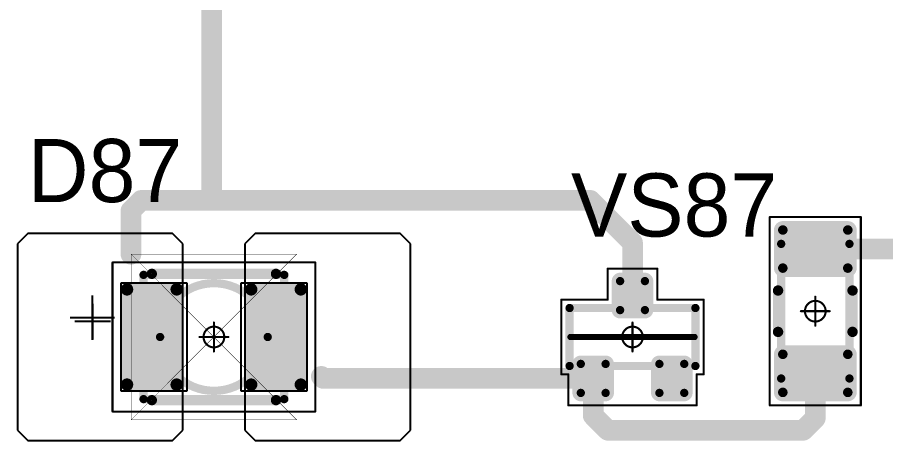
# Model space of a CAD drawing. Header units: millimetres. Extents: x 0 to 395, y 0 to 190.
# Drawn here: x 303.23 to 324.21, y 117.03 to 127.24 of the extents above; entities that cross this region are included whole.
import ezdxf

# ---------------------------------------------------------------- set-up
doc = ezdxf.new("R2010")
doc.units = ezdxf.units.MM
for name, color, linetype in [('Mechanical13', 56, 'Continuous'), ('Mechanical15', 56, 'Continuous'), ('Mechanical5', 56, 'Continuous'), ('TopLayer', 1, 'Continuous'), ('TopOverlay', 2, 'Continuous'), ('TopPaste', 8, 'Continuous'), ('TopSolder', 216, 'Continuous')]:
    doc.layers.add(name, color=color, linetype=linetype)

# ---------------------------------------------------------------- blocks, each defined once
blk = doc.blocks.new('SOT23_1097')
at = {"layer": 'Mechanical13', "const_width": 0.2}
for points in [[(-0.7, 1.52), (0.7, 1.52)], [(-0.7, 1.52), (-0.7, -1.52)], [(0.7, 1.52), (0.7, -1.52)], [(-0.7, -1.52), (0.7, -1.52)]]:
    blk.add_lwpolyline(points, dxfattribs=at)
at = {"layer": 'Mechanical13', "const_width": 0.1}
for points in [[(-0.75, 1.52, 1), (-0.65, 1.52, 1)], [(-0.75, 1.52, 1), (-0.65, 1.52, 1)], [(0.65, 1.52, 1), (0.75, 1.52, 1)], [(0.65, 1.52, 1), (0.75, 1.52, 1)], [(-0.75, -1.52, 1), (-0.65, -1.52, 1)], [(-0.75, -1.52, 1), (-0.65, -1.52, 1)], [(0.65, -1.52, 1), (0.75, -1.52, 1)], [(0.65, -1.52, 1), (0.75, -1.52, 1)]]:
    blk.add_lwpolyline(points, format="xyb", close=True, dxfattribs=at)
at = {"layer": 'Mechanical15', "const_width": 0.05}
for points in [[(-0.9, 1.72), (-0.9, 1.55)], [(-0.9, 1.72), (0.9, 1.72)], [(0.9, 1.72), (0.9, 0.6)], [(-1.65, 1.55), (-1.65, -1.55)], [(-1.65, 1.55), (-0.9, 1.55)], [(0.9, 0.6), (1.65, 0.6)], [(1.65, 0.6), (1.65, -0.6)], [(0, 0.35), (0, -0.35)], [(-0.35, 0), (0.35, 0)], [(0.9, -0.6), (1.65, -0.6)], [(0.9, -0.6), (0.9, -1.72)], [(-1.65, -1.55), (-0.9, -1.55)], [(-0.9, -1.55), (-0.9, -1.72)], [(-0.9, -1.72), (0.9, -1.72)]]:
    blk.add_lwpolyline(points, dxfattribs=at)
at = {"layer": 'Mechanical15'}
for points, const_width in [([(-0.913, 1.72, 1), (-0.888, 1.72, 1)], 0.025), ([(-0.913, 1.72, 1), (-0.888, 1.72, 1)], 0.025), ([(0.888, 1.72, 1), (0.913, 1.72, 1)], 0.025), ([(0.888, 1.72, 1), (0.913, 1.72, 1)], 0.025), ([(-1.662, 1.55, 1), (-1.637, 1.55, 1)], 0.025), ([(-1.662, 1.55, 1), (-1.637, 1.55, 1)], 0.025), ([(-0.913, 1.55, 1), (-0.888, 1.55, 1)], 0.025), ([(-0.913, 1.55, 1), (-0.888, 1.55, 1)], 0.025), ([(0.888, 0.6, 1), (0.913, 0.6, 1)], 0.025), ([(0.888, 0.6, 1), (0.913, 0.6, 1)], 0.025), ([(1.637, 0.6, 1), (1.662, 0.6, 1)], 0.025), ([(1.637, 0.6, 1), (1.662, 0.6, 1)], 0.025), ([(0.25, 0, 1), (-0.25, 0, 1)], 0.05), ([(-0.012, 0.35, 1), (0.012, 0.35, 1)], 0.025), ([(-0.362, 0, 1), (-0.337, 0, 1)], 0.025), ([(-0.262, 0, 1), (-0.238, 0, 1)], 0.025), ([(0.238, 0, 1), (0.262, 0, 1)], 0.025), ([(0.337, 0, 1), (0.362, 0, 1)], 0.025), ([(-0.012, -0.35, 1), (0.012, -0.35, 1)], 0.025), ([(0.888, -0.6, 1), (0.913, -0.6, 1)], 0.025), ([(0.888, -0.6, 1), (0.913, -0.6, 1)], 0.025), ([(1.637, -0.6, 1), (1.662, -0.6, 1)], 0.025), ([(1.637, -0.6, 1), (1.662, -0.6, 1)], 0.025), ([(-1.662, -1.55, 1), (-1.637, -1.55, 1)], 0.025), ([(-1.662, -1.55, 1), (-1.637, -1.55, 1)], 0.025), ([(-0.913, -1.55, 1), (-0.888, -1.55, 1)], 0.025), ([(-0.913, -1.55, 1), (-0.888, -1.55, 1)], 0.025), ([(-0.913, -1.72, 1), (-0.888, -1.72, 1)], 0.025), ([(-0.913, -1.72, 1), (-0.888, -1.72, 1)], 0.025), ([(0.888, -1.72, 1), (0.913, -1.72, 1)], 0.025), ([(0.888, -1.72, 1), (0.913, -1.72, 1)], 0.025)]:
    blk.add_lwpolyline(points, format="xyb", close=True, dxfattribs=dict(at, const_width=const_width))
at = {"layer": 'TopLayer', "const_width": 0.1}
for points in [[(-1.4, 1.25, 1), (-1.3, 1.25, 1)], [(-0.7, 1.25, 1), (-0.6, 1.25, 1)], [(-1.4, 0.65, 1), (-1.3, 0.65, 1)], [(-0.7, 0.65, 1), (-0.6, 0.65, 1)], [(0.6, 0.3, 1), (0.7, 0.3, 1)], [(1.3, 0.3, 1), (1.4, 0.3, 1)], [(0.6, -0.3, 1), (0.7, -0.3, 1)], [(1.3, -0.3, 1), (1.4, -0.3, 1)], [(-1.4, -0.65, 1), (-1.3, -0.65, 1)], [(-0.7, -0.65, 1), (-0.6, -0.65, 1)], [(-1.4, -1.25, 1), (-1.3, -1.25, 1)], [(-0.7, -1.25, 1), (-0.6, -1.25, 1)]]:
    blk.add_lwpolyline(points, format="xyb", close=True, dxfattribs=at)
at = {"layer": 'TopLayer'}
for points in [[(-1.35, 1.35), (-1.35, 0.55), (-0.65, 1.35), (-0.65, 0.55)], [(-1.45, 1.25), (-1.45, 0.65), (-0.55, 1.25), (-0.55, 0.65)], [(0.55, 0.3), (0.55, -0.3), (1.45, 0.3), (1.45, -0.3)], [(0.65, 0.4), (0.65, -0.4), (1.35, 0.4), (1.35, -0.4)], [(-1.35, -0.55), (-1.35, -1.35), (-0.65, -0.55), (-0.65, -1.35)], [(-1.45, -0.65), (-1.45, -1.25), (-0.55, -0.65), (-0.55, -1.25)]]:
    blk.add_solid(points, dxfattribs=at)
at = {"layer": 'TopOverlay', "const_width": 0.15}
blk.add_lwpolyline([(0, 1.5), (0, -1.5)], dxfattribs=at)
at = {"layer": 'TopOverlay', "const_width": 0.075}
for points in [[(-0.038, 1.5, 1), (0.038, 1.5, 1)], [(-0.038, -1.5, 1), (0.038, -1.5, 1)]]:
    blk.add_lwpolyline(points, format="xyb", close=True, dxfattribs=at)
at = {"layer": 'TopPaste', "const_width": 0.075}
for points in [[(-1.387, 1.25, 1), (-1.313, 1.25, 1)], [(-0.687, 1.25, 1), (-0.613, 1.25, 1)], [(-1.387, 0.65, 1), (-1.313, 0.65, 1)], [(-0.687, 0.65, 1), (-0.613, 0.65, 1)], [(0.613, 0.3, 1), (0.687, 0.3, 1)], [(1.313, 0.3, 1), (1.387, 0.3, 1)], [(0.613, -0.3, 1), (0.687, -0.3, 1)], [(1.313, -0.3, 1), (1.387, -0.3, 1)], [(-1.387, -0.65, 1), (-1.313, -0.65, 1)], [(-0.687, -0.65, 1), (-0.613, -0.65, 1)], [(-1.387, -1.25, 1), (-1.313, -1.25, 1)], [(-0.687, -1.25, 1), (-0.613, -1.25, 1)]]:
    blk.add_lwpolyline(points, format="xyb", close=True, dxfattribs=at)
at = {"layer": 'TopPaste'}
for points in [[(-1.35, 1.325), (-1.35, 0.575), (-0.65, 1.325), (-0.65, 0.575)], [(-1.425, 1.25), (-1.425, 0.65), (-0.575, 1.25), (-0.575, 0.65)], [(0.575, 0.3), (0.575, -0.3), (1.425, 0.3), (1.425, -0.3)], [(0.65, 0.375), (0.65, -0.375), (1.35, 0.375), (1.35, -0.375)], [(-1.35, -0.575), (-1.35, -1.325), (-0.65, -0.575), (-0.65, -1.325)], [(-1.425, -0.65), (-1.425, -1.25), (-0.575, -0.65), (-0.575, -1.25)]]:
    blk.add_solid(points, dxfattribs=at)
at = {"layer": 'TopSolder', "const_width": 0.202}
for points in [[(-1.451, 1.25, 1), (-1.249, 1.25, 1)], [(-0.751, 1.25, 1), (-0.549, 1.25, 1)], [(-1.451, 0.65, 1), (-1.249, 0.65, 1)], [(-0.751, 0.65, 1), (-0.549, 0.65, 1)], [(0.549, 0.3, 1), (0.751, 0.3, 1)], [(1.249, 0.3, 1), (1.451, 0.3, 1)], [(0.549, -0.3, 1), (0.751, -0.3, 1)], [(1.249, -0.3, 1), (1.451, -0.3, 1)], [(-1.451, -0.65, 1), (-1.249, -0.65, 1)], [(-0.751, -0.65, 1), (-0.549, -0.65, 1)], [(-1.451, -1.25, 1), (-1.249, -1.25, 1)], [(-0.751, -1.25, 1), (-0.549, -1.25, 1)]]:
    blk.add_lwpolyline(points, format="xyb", close=True, dxfattribs=at)
at = {"layer": 'TopSolder'}
for points in [[(-1.35, 1.452), (-1.35, 0.448), (-0.65, 1.452), (-0.65, 0.448)], [(-1.552, 1.25), (-1.552, 0.65), (-0.448, 1.25), (-0.448, 0.65)], [(0.65, 0.502), (0.65, -0.502), (1.35, 0.502), (1.35, -0.502)], [(0.448, 0.3), (0.448, -0.3), (1.552, 0.3), (1.552, -0.3)], [(-1.35, -0.448), (-1.35, -1.452), (-0.65, -0.448), (-0.65, -1.452)], [(-1.552, -0.65), (-1.552, -1.25), (-0.448, -0.65), (-0.448, -1.25)]]:
    blk.add_solid(points, dxfattribs=at)
blk = doc.blocks.new('RC1206S_1194')
at = {"layer": 'Mechanical13', "const_width": 0.2}
for points in [[(-1.625, 0.825), (-1.625, -0.825)], [(-1.625, 0.825), (1.625, 0.825)], [(1.625, 0.825), (1.625, -0.825)], [(-1.625, -0.825), (1.625, -0.825)]]:
    blk.add_lwpolyline(points, dxfattribs=at)
at = {"layer": 'Mechanical13', "const_width": 0.1}
for points in [[(-1.675, 0.825, 1), (-1.575, 0.825, 1)], [(-1.675, 0.825, 1), (-1.575, 0.825, 1)], [(1.575, 0.825, 1), (1.675, 0.825, 1)], [(1.575, 0.825, 1), (1.675, 0.825, 1)], [(-1.675, -0.825, 1), (-1.575, -0.825, 1)], [(-1.675, -0.825, 1), (-1.575, -0.825, 1)], [(1.575, -0.825, 1), (1.675, -0.825, 1)], [(1.575, -0.825, 1), (1.675, -0.825, 1)]]:
    blk.add_lwpolyline(points, format="xyb", close=True, dxfattribs=at)
at = {"layer": 'Mechanical15', "const_width": 0.05}
for points in [[(-2.275, 1.1), (-2.275, -1.1)], [(-2.275, 1.1), (2.275, 1.1)], [(2.275, 1.1), (2.275, -1.1)], [(0, 0.35), (0, -0.35)], [(-0.35, 0), (0.35, 0)], [(-2.275, -1.1), (2.275, -1.1)]]:
    blk.add_lwpolyline(points, dxfattribs=at)
at = {"layer": 'Mechanical15'}
for points, const_width in [([(-2.287, 1.1, 1), (-2.262, 1.1, 1)], 0.025), ([(-2.287, 1.1, 1), (-2.262, 1.1, 1)], 0.025), ([(2.262, 1.1, 1), (2.287, 1.1, 1)], 0.025), ([(2.262, 1.1, 1), (2.287, 1.1, 1)], 0.025), ([(0.25, 0, 1), (-0.25, 0, 1)], 0.05), ([(-0.012, 0.35, 1), (0.012, 0.35, 1)], 0.025), ([(-0.362, 0, 1), (-0.337, 0, 1)], 0.025), ([(-0.262, 0, 1), (-0.238, 0, 1)], 0.025), ([(0.238, 0, 1), (0.262, 0, 1)], 0.025), ([(0.337, 0, 1), (0.362, 0, 1)], 0.025), ([(-0.012, -0.35, 1), (0.012, -0.35, 1)], 0.025), ([(-2.287, -1.1, 1), (-2.262, -1.1, 1)], 0.025), ([(-2.287, -1.1, 1), (-2.262, -1.1, 1)], 0.025), ([(2.262, -1.1, 1), (2.287, -1.1, 1)], 0.025), ([(2.262, -1.1, 1), (2.287, -1.1, 1)], 0.025)]:
    blk.add_lwpolyline(points, format="xyb", close=True, dxfattribs=dict(at, const_width=const_width))
at = {"layer": 'TopLayer', "const_width": 0.115}
for points in [[(-2.018, 0.785, 1), (-1.903, 0.785, 1)], [(-1.098, 0.785, 1), (-0.983, 0.785, 1)], [(0.983, 0.785, 1), (1.098, 0.785, 1)], [(1.903, 0.785, 1), (2.018, 0.785, 1)], [(-2.018, -0.785, 1), (-1.903, -0.785, 1)], [(-1.098, -0.785, 1), (-0.983, -0.785, 1)], [(0.983, -0.785, 1), (1.098, -0.785, 1)], [(1.903, -0.785, 1), (2.018, -0.785, 1)]]:
    blk.add_lwpolyline(points, format="xyb", close=True, dxfattribs=at)
at = {"layer": 'TopLayer'}
for points in [[(-1.96, -0.9), (-1.04, -0.9), (-1.96, 0.9), (-1.04, 0.9)], [(1.04, -0.9), (1.96, -0.9), (1.04, 0.9), (1.96, 0.9)], [(-2.075, -0.785), (-0.925, -0.785), (-2.075, 0.785), (-0.925, 0.785)], [(0.925, -0.785), (2.075, -0.785), (0.925, 0.785), (2.075, 0.785)]]:
    blk.add_solid(points, dxfattribs=at)
at = {"layer": 'TopOverlay', "const_width": 0.25}
for points in [[(-0.5, 0.9), (0.5, 0.9)], [(-0.5, -0.9), (0.5, -0.9)]]:
    blk.add_lwpolyline(points, dxfattribs=at)
at = {"layer": 'TopOverlay', "const_width": 0.125}
for points in [[(-0.562, 0.9, 1), (-0.437, 0.9, 1)], [(0.437, 0.9, 1), (0.562, 0.9, 1)], [(-0.562, -0.9, 1), (-0.437, -0.9, 1)], [(0.437, -0.9, 1), (0.562, -0.9, 1)]]:
    blk.add_lwpolyline(points, format="xyb", close=True, dxfattribs=at)
at = {"layer": 'TopPaste', "const_width": 0.09}
for points in [[(-2.005, 0.785, 1), (-1.915, 0.785, 1)], [(-1.085, 0.785, 1), (-0.995, 0.785, 1)], [(0.995, 0.785, 1), (1.085, 0.785, 1)], [(1.915, 0.785, 1), (2.005, 0.785, 1)], [(-2.005, -0.785, 1), (-1.915, -0.785, 1)], [(-1.085, -0.785, 1), (-0.995, -0.785, 1)], [(0.995, -0.785, 1), (1.085, -0.785, 1)], [(1.915, -0.785, 1), (2.005, -0.785, 1)]]:
    blk.add_lwpolyline(points, format="xyb", close=True, dxfattribs=at)
at = {"layer": 'TopPaste'}
for points in [[(-1.96, -0.875), (-1.04, -0.875), (-1.96, 0.875), (-1.04, 0.875)], [(1.04, -0.875), (1.96, -0.875), (1.04, 0.875), (1.96, 0.875)], [(-2.05, -0.785), (-0.95, -0.785), (-2.05, 0.785), (-0.95, 0.785)], [(0.95, -0.785), (2.05, -0.785), (0.95, 0.785), (2.05, 0.785)]]:
    blk.add_solid(points, dxfattribs=at)
at = {"layer": 'TopSolder', "const_width": 0.215}
for points in [[(-2.068, 0.785, 1), (-1.853, 0.785, 1)], [(-1.148, 0.785, 1), (-0.933, 0.785, 1)], [(0.933, 0.785, 1), (1.148, 0.785, 1)], [(1.853, 0.785, 1), (2.068, 0.785, 1)], [(-2.068, -0.785, 1), (-1.853, -0.785, 1)], [(-1.148, -0.785, 1), (-0.933, -0.785, 1)], [(0.933, -0.785, 1), (1.148, -0.785, 1)], [(1.853, -0.785, 1), (2.068, -0.785, 1)]]:
    blk.add_lwpolyline(points, format="xyb", close=True, dxfattribs=at)
at = {"layer": 'TopSolder'}
for points in [[(-1.96, -1), (-1.04, -1), (-1.96, 1), (-1.04, 1)], [(1.04, -1), (1.96, -1), (1.04, 1), (1.96, 1)], [(-2.175, -0.785), (-0.825, -0.785), (-2.175, 0.785), (-0.825, 0.785)], [(0.825, -0.785), (2.175, -0.785), (0.825, 0.785), (2.175, 0.785)]]:
    blk.add_solid(points, dxfattribs=at)
blk = doc.blocks.new('T66G_4_1246')
at = {"layer": 'Mechanical13'}
for p, q in [((2.936, 0.071), (2.936, -1)), ((2.4, -0.464), (3.471, -0.464))]:
    blk.add_line(p, q, dxfattribs=at)
at = {"layer": 'Mechanical13', "const_width": 0.2}
for points in [[(1.7, 1.5), (-1.7, 1.5)], [(-1.7, 1.5), (-1.7, -1.5)], [(1.7, 1.5), (1.7, -1.5)], [(1.7, -1.5), (-1.7, -1.5)]]:
    blk.add_lwpolyline(points, dxfattribs=at)
at = {"layer": 'Mechanical13'}
for points, const_width in [([(-1.75, 1.5, 1), (-1.65, 1.5, 1)], 0.1), ([(-1.75, 1.5, 1), (-1.65, 1.5, 1)], 0.1), ([(1.65, 1.5, 1), (1.75, 1.5, 1)], 0.1), ([(1.65, 1.5, 1), (1.75, 1.5, 1)], 0.1), ([(1.3, 0, 1), (-1.3, 0, 1)], 0.2), ([(-1.35, 0, 1), (-1.25, 0, 1)], 0.1), ([(1.25, 0, 1), (1.35, 0, 1)], 0.1), ([(-1.75, -1.5, 1), (-1.65, -1.5, 1)], 0.1), ([(-1.75, -1.5, 1), (-1.65, -1.5, 1)], 0.1), ([(1.65, -1.5, 1), (1.75, -1.5, 1)], 0.1), ([(1.65, -1.5, 1), (1.75, -1.5, 1)], 0.1)]:
    blk.add_lwpolyline(points, format="xyb", close=True, dxfattribs=dict(at, const_width=const_width))
at = {"layer": 'Mechanical15', "const_width": 0.05}
for points in [[(-2.45, 1.8), (-2.45, -1.8)], [(2.45, 1.8), (-2.45, 1.8)], [(2.45, 1.8), (2.45, -1.8)], [(0, 0.35), (0, -0.35)], [(0.35, 0), (-0.35, 0)], [(2.45, -1.8), (-2.45, -1.8)]]:
    blk.add_lwpolyline(points, dxfattribs=at)
at = {"layer": 'Mechanical15'}
for points, const_width in [([(-2.462, 1.8, 1), (-2.438, 1.8, 1)], 0.025), ([(-2.462, 1.8, 1), (-2.438, 1.8, 1)], 0.025), ([(2.438, 1.8, 1), (2.462, 1.8, 1)], 0.025), ([(2.438, 1.8, 1), (2.462, 1.8, 1)], 0.025), ([(0.25, 0, 1), (-0.25, 0, 1)], 0.05), ([(-0.012, 0.35, 1), (0.012, 0.35, 1)], 0.025), ([(-0.362, 0, 1), (-0.337, 0, 1)], 0.025), ([(-0.262, 0, 1), (-0.238, 0, 1)], 0.025), ([(0.238, 0, 1), (0.262, 0, 1)], 0.025), ([(0.337, 0, 1), (0.362, 0, 1)], 0.025), ([(-0.012, -0.35, 1), (0.012, -0.35, 1)], 0.025), ([(-2.462, -1.8, 1), (-2.438, -1.8, 1)], 0.025), ([(-2.462, -1.8, 1), (-2.438, -1.8, 1)], 0.025), ([(2.438, -1.8, 1), (2.462, -1.8, 1)], 0.025), ([(2.438, -1.8, 1), (2.462, -1.8, 1)], 0.025)]:
    blk.add_lwpolyline(points, format="xyb", close=True, dxfattribs=dict(at, const_width=const_width))
at = {"layer": 'TopLayer'}
for p, q in [((-4.5, 2.5), (-4.75, 2.25)), ((-1, 2.5), (-4.5, 2.5)), ((-0.75, 2.25), (-1, 2.5)), ((1, 2.5), (0.75, 2.25)), ((4.5, 2.5), (1, 2.5)), ((4.75, 2.25), (4.5, 2.5)), ((-4.75, 2.25), (-4.75, -2.25)), ((-0.75, -2.25), (-0.75, 2.25)), ((0.75, 2.25), (0.75, -2.25)), ((4.75, -2.25), (4.75, 2.25)), ((-4.75, -2.25), (-4.5, -2.5)), ((-1, -2.5), (-0.75, -2.25)), ((0.75, -2.25), (1, -2.5)), ((4.5, -2.5), (4.75, -2.25)), ((-4.5, -2.5), (-1, -2.5)), ((1, -2.5), (4.5, -2.5))]:
    blk.add_line(p, q, dxfattribs=at)
at = {"layer": 'TopLayer', "const_width": 0.15}
for points in [[(-2.175, 1.15, 1), (-2.025, 1.15, 1)], [(-0.975, 1.15, 1), (-0.825, 1.15, 1)], [(0.825, 1.15, 1), (0.975, 1.15, 1)], [(2.025, 1.15, 1), (2.175, 1.15, 1)], [(-2.175, -1.15, 1), (-2.025, -1.15, 1)], [(-0.975, -1.15, 1), (-0.825, -1.15, 1)], [(0.825, -1.15, 1), (0.975, -1.15, 1)], [(2.025, -1.15, 1), (2.175, -1.15, 1)]]:
    blk.add_lwpolyline(points, format="xyb", close=True, dxfattribs=at)
at = {"layer": 'TopLayer'}
for points in [[(-0.9, 1.3), (-2.1, 1.3), (-0.9, -1.3), (-2.1, -1.3)], [(2.1, 1.3), (0.9, 1.3), (2.1, -1.3), (0.9, -1.3)], [(-0.75, 1.15), (-2.25, 1.15), (-0.75, -1.15), (-2.25, -1.15)], [(2.25, 1.15), (0.75, 1.15), (2.25, -1.15), (0.75, -1.15)]]:
    blk.add_solid(points, dxfattribs=at)
at = {"layer": 'TopOverlay'}
for p, q in [((2.928, 0.057), (2.928, -0.8)), ((2.5, -0.372), (3.357, -0.372))]:
    blk.add_line(p, q, dxfattribs=at)
at = {"layer": 'TopOverlay', "const_width": 0.25}
for points in [[(1.5, 1.525), (-1.5, 1.525)], [(1.5, -1.525), (-1.5, -1.525)]]:
    blk.add_lwpolyline(points, dxfattribs=at)
at = {"layer": 'TopOverlay', "const_width": 0.125}
for points in [[(-1.562, 1.525, 1), (-1.438, 1.525, 1)], [(1.438, 1.525, 1), (1.562, 1.525, 1)], [(-1.562, -1.525, 1), (-1.438, -1.525, 1)], [(1.438, -1.525, 1), (1.562, -1.525, 1)]]:
    blk.add_lwpolyline(points, format="xyb", close=True, dxfattribs=at)
at = {"layer": 'TopPaste', "const_width": 0.125}
for points in [[(-2.163, 1.15, 1), (-2.038, 1.15, 1)], [(-0.963, 1.15, 1), (-0.838, 1.15, 1)], [(0.838, 1.15, 1), (0.963, 1.15, 1)], [(2.038, 1.15, 1), (2.163, 1.15, 1)], [(-2.163, -1.15, 1), (-2.038, -1.15, 1)], [(-0.963, -1.15, 1), (-0.838, -1.15, 1)], [(0.838, -1.15, 1), (0.963, -1.15, 1)], [(2.038, -1.15, 1), (2.163, -1.15, 1)]]:
    blk.add_lwpolyline(points, format="xyb", close=True, dxfattribs=at)
at = {"layer": 'TopPaste'}
for points in [[(-0.9, 1.275), (-2.1, 1.275), (-0.9, -1.275), (-2.1, -1.275)], [(2.1, 1.275), (0.9, 1.275), (2.1, -1.275), (0.9, -1.275)], [(-0.775, 1.15), (-2.225, 1.15), (-0.775, -1.15), (-2.225, -1.15)], [(2.225, 1.15), (0.775, 1.15), (2.225, -1.15), (0.775, -1.15)]]:
    blk.add_solid(points, dxfattribs=at)
at = {"layer": 'TopSolder'}
for p, q in [((-2.25, 1.3), (-2.25, -1.3)), ((-0.65, 1.3), (-2.25, 1.3)), ((-0.65, -1.3), (-0.65, 1.3)), ((0.65, 1.3), (0.65, -1.3)), ((2.25, 1.3), (0.65, 1.3)), ((2.25, -1.3), (2.25, 1.3)), ((-2.25, -1.3), (-0.65, -1.3)), ((0.65, -1.3), (2.25, -1.3))]:
    blk.add_line(p, q, dxfattribs=at)

msp = doc.modelspace()

# ---------------------------------------------------------------- linework, layer by layer
at = {"layer": 'Mechanical5'}
for points, const_width in [([(305.98, 117.527), (309.98, 121.527)], 0.01), ([(305.98, 121.527), (309.98, 117.527)], 0.01), ([(305.98, 121.527), (309.98, 121.527)], 0.001), ([(305.98, 117.527), (305.98, 121.527)], 0.001), ([(309.98, 117.527), (309.98, 121.527)], 0.001), ([(305.98, 117.527), (309.98, 117.527)], 0.001)]:
    msp.add_lwpolyline(points, dxfattribs=dict(at, const_width=const_width))
for points, const_width in [([(305.978, 121.527, 1), (305.983, 121.527, 1)], 0.005), ([(305.98, 121.527, 1), (305.981, 121.527, 1)], 0.0005), ([(305.98, 121.527, 1), (305.981, 121.527, 1)], 0.0005), ([(309.978, 121.527, 1), (309.983, 121.527, 1)], 0.005), ([(309.98, 121.527, 1), (309.981, 121.527, 1)], 0.0005), ([(309.98, 121.527, 1), (309.981, 121.527, 1)], 0.0005), ([(305.978, 117.527, 1), (305.983, 117.527, 1)], 0.005), ([(305.98, 117.527, 1), (305.981, 117.527, 1)], 0.0005), ([(305.98, 117.527, 1), (305.981, 117.527, 1)], 0.0005), ([(309.978, 117.527, 1), (309.983, 117.527, 1)], 0.005), ([(309.98, 117.527, 1), (309.981, 117.527, 1)], 0.0005), ([(309.98, 117.527, 1), (309.981, 117.527, 1)], 0.0005)]:
    msp.add_lwpolyline(points, format="xyb", close=True, dxfattribs=dict(at, const_width=const_width))
at = {"layer": 'TopLayer', "const_width": 0.5}
for points in [[(307.925, 122.825), (307.925, 128.8)], [(305.976, 122.577), (306.224, 122.825)], [(306.224, 122.825), (307.925, 122.825)], [(307.925, 122.825), (317.076, 122.825)], [(317.076, 122.825), (318.095, 121.806)], [(305.976, 121.525), (305.976, 122.577)], [(318.095, 120.527), (318.095, 121.806)], [(322.512, 121.65), (331.85, 121.65)], [(310.575, 118.575), (310.623, 118.527)], [(310.623, 118.527), (317.145, 118.527)], [(317.145, 117.63), (317.145, 118.527)], [(322.512, 117.568), (322.512, 118.65)], [(317.145, 117.63), (317.5, 117.275)], [(322.219, 117.275), (322.512, 117.568)], [(317.5, 117.275), (322.219, 117.275)]]:
    msp.add_lwpolyline(points, dxfattribs=at)
at = {"layer": 'TopLayer', "const_width": 0.25}
for points in [[(306.099, 122.825, 1), (306.349, 122.825, 1)], [(306.099, 122.825, 1), (306.349, 122.825, 1)], [(307.8, 122.825, 1), (308.05, 122.825, 1)], [(307.8, 122.825, 1), (308.05, 122.825, 1)], [(307.8, 122.825, 1), (308.05, 122.825, 1)], [(316.951, 122.825, 1), (317.201, 122.825, 1)], [(316.951, 122.825, 1), (317.201, 122.825, 1)], [(305.851, 122.577, 1), (306.101, 122.577, 1)], [(305.851, 122.577, 1), (306.101, 122.577, 1)], [(317.97, 121.806, 1), (318.22, 121.806, 1)], [(317.97, 121.806, 1), (318.22, 121.806, 1)], [(305.851, 121.525, 1), (306.101, 121.525, 1)], [(322.387, 121.65, 1), (322.637, 121.65, 1)], [(317.97, 120.527, 1), (318.22, 120.527, 1)], [(310.45, 118.575, 1), (310.7, 118.575, 1)], [(310.498, 118.527, 1), (310.748, 118.527, 1)], [(310.498, 118.527, 1), (310.748, 118.527, 1)], [(317.02, 118.527, 1), (317.27, 118.527, 1)], [(317.02, 118.527, 1), (317.27, 118.527, 1)], [(322.387, 118.65, 1), (322.637, 118.65, 1)], [(317.02, 117.63, 1), (317.27, 117.63, 1)], [(317.02, 117.63, 1), (317.27, 117.63, 1)], [(322.387, 117.568, 1), (322.637, 117.568, 1)], [(322.387, 117.568, 1), (322.637, 117.568, 1)], [(317.375, 117.275, 1), (317.625, 117.275, 1)], [(317.375, 117.275, 1), (317.625, 117.275, 1)], [(322.094, 117.275, 1), (322.344, 117.275, 1)], [(322.094, 117.275, 1), (322.344, 117.275, 1)]]:
    msp.add_lwpolyline(points, format="xyb", close=True, dxfattribs=at)

# ---------------------------------------------------------------- block references
for name, p, rotation in [('RC1206S_1194', (322.512, 120.15), 90), ('T66G_4_1246', (307.98, 119.527), 180), ('SOT23_1097', (318.095, 119.527), 90)]:
    msp.add_blockref(name, p, dxfattribs=dict(rotation=rotation))

# ---------------------------------------------------------------- texts
at = {"layer": 'TopOverlay'}
for s, p in [('D87', (303.479, 122.784)), ('VS87', (316.609, 121.953))]:
    msp.add_text(s, height=1.524, dxfattribs=at).set_placement(p)

doc.saveas('drawing.dxf')
